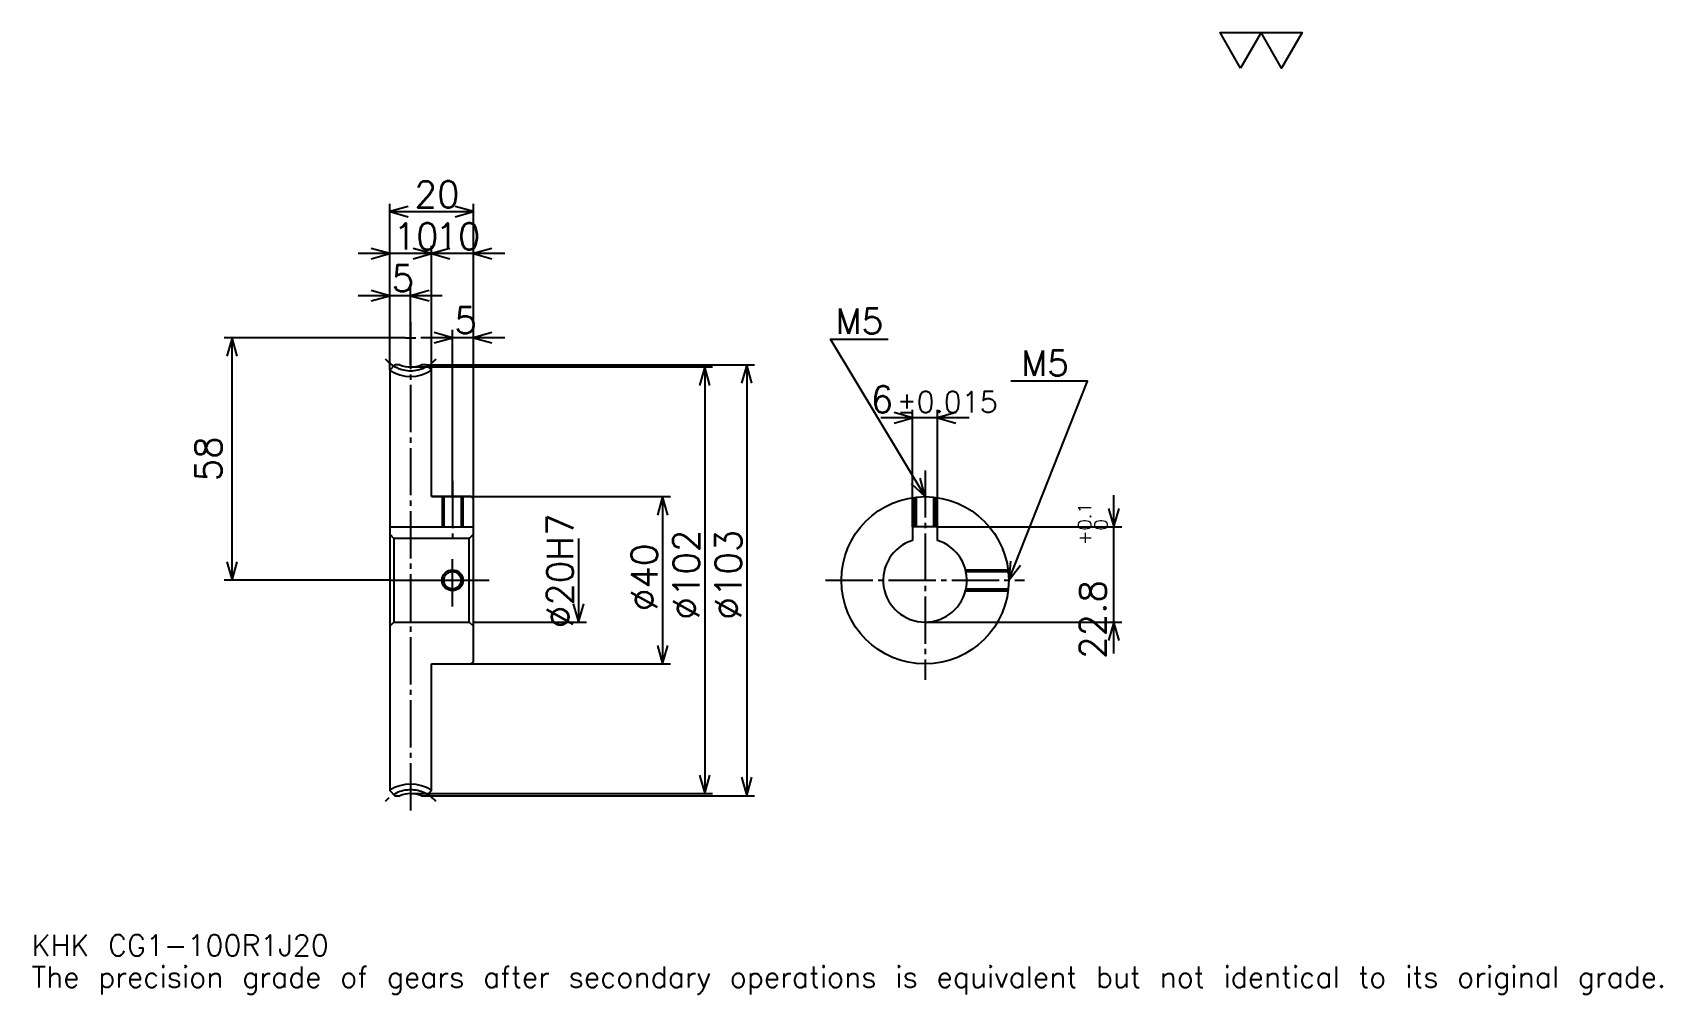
# Model space of a CAD drawing. Extents: x 13 to 402, y 5 to 235.
import ezdxf

# ---------------------------------------------------------------- set-up
doc = ezdxf.new("R2010")
doc.units = 0
doc.linetypes.add('DASHDOT', pattern=[15.073172, 11.304878, -1.256098, 1.256098, -1.256098])
doc.layers.get('0').update_dxf_attribs({"linetype": 'CONTINUOUS'})
doc.layers.add('DASHDOT', color=6, linetype='DASHDOT')
doc.styles.add('KANJI', font='TXT', dxfattribs={"bigfont": 'BIGFONT'})

msp = doc.modelspace()

# ---------------------------------------------------------------- linework, layer by layer
at = {"color": 5}
for p, q in [((98.121948, 155.128052), (98.121948, 193.658539)), ((98.121948, 191.774384), (118.121948, 191.774384)), ((118.121948, 155.128052), (118.121948, 193.658539)), ((108.121948, 155.128052), (108.121948, 183.609772)), ((115.658531, 181.725616), (90.585365, 181.725616)), ((125.658531, 181.725616), (100.585365, 181.725616)), ((110.658531, 171.676834), (90.585365, 171.676834)), ((103.121948, 155.128052), (103.121948, 173.560974)), ((101.890244, 161.628052), (58.554878, 161.628052)), ((60.439022, 103.628052), (60.439022, 161.628052)), ((125.658531, 161.628052), (105.585365, 161.628052)), ((113.121948, 155.128052), (113.121948, 163.512207)), ((98.121948, 153.871948), (98.121948, 155.128052)), ((103.121948, 154.628052), (118.121948, 154.628052)), ((106.865852, 155.128052), (118.121948, 155.128052)), ((108.121948, 153.871948), (108.121948, 155.128052)), ((113.121948, 123.628052), (113.121948, 155.128052)), ((113.121948, 123.628052), (113.121948, 155.128052)), ((118.121948, 155.128052), (185.323166, 155.128052)), ((118.121948, 123.128052), (118.121948, 155.128052)), ((118.121948, 154.628052), (175.274384, 154.628052)), ((173.390244, 154.628052), (173.390244, 52.628052)), ((183.439026, 155.128052), (183.439026, 52.128052)), ((223.048767, 116.428055), (223.048767, 144.353668)), ((229.048782, 116.428055), (229.048782, 144.353668)), ((236.585373, 142.469513), (215.512192, 142.469513)), ((108.121948, 123.628052), (118.121948, 123.628052)), ((118.121948, 123.628052), (165.225616, 123.628052)), ((163.341461, 123.628052), (163.341461, 83.628052)), ((271.170715, 86.091469), (271.170715, 123.964638)), ((143.243896, 113.628052), (143.243896, 93.628052)), ((229.048782, 116.428055), (273.054871, 116.428055)), ((98.121948, 103.628052), (58.554874, 103.628052)), ((118.121948, 93.628052), (145.128052, 93.628052)), ((226.048767, 93.628052), (273.054871, 93.628052)), ((108.121948, 83.628052), (118.121948, 83.628052)), ((118.121948, 83.628052), (165.225616, 83.628052)), ((103.121948, 52.628052), (118.121948, 52.628052)), ((106.865852, 52.128052), (118.121948, 52.128052)), ((118.121948, 52.628052), (175.274384, 52.628052)), ((118.121948, 52.128052), (185.323166, 52.128052))]:
    msp.add_line(p, q, dxfattribs=at)
at = {"color": 4}
for p, q in [((98.121948, 116.428055), (118.121948, 116.428055)), ((118.121948, 114.628052), (117.121948, 113.628052)), ((98.121948, 92.628052), (99.121948, 93.628052)), ((118.121948, 92.628052), (117.121948, 93.628052))]:
    msp.add_line(p, q, dxfattribs=at)
at = {"color": 7}
msp.add_lwpolyline([(301.463409, 226.097565), (296.564636, 234.588791), (316.15976, 234.588791), (311.260956, 226.097565), (306.362183, 234.588791), (301.463409, 226.097565)], dxfattribs=at)
at = {"color": 5}
for points in [[(102.518288, 193.030487), (98.121948, 191.774384), (102.518288, 190.518295)], [(113.725609, 190.518295), (118.121948, 191.774384), (113.725609, 193.030487)], [(93.725609, 180.469513), (98.121948, 181.725616), (93.725609, 182.98172)], [(103.725609, 180.469513), (108.121948, 181.725616), (103.725609, 182.98172)], [(112.518288, 182.98172), (108.121948, 181.725616), (112.518288, 180.469513)], [(122.518288, 182.98172), (118.121948, 181.725616), (122.518288, 180.469513)], [(93.725609, 170.420746), (98.121948, 171.676834), (93.725609, 172.932922)], [(107.518288, 172.932922), (103.121948, 171.676834), (107.518288, 170.420746)], [(61.695118, 157.23172), (60.439022, 161.628052), (59.182926, 157.23172)], [(108.725609, 160.371948), (113.121948, 161.628052), (108.725609, 162.884155)], [(122.518288, 162.884155), (118.121948, 161.628052), (122.518288, 160.371948)], [(226.048767, 123.628052), (203.439026, 161.310974), (217.256104, 161.310974)], [(174.646332, 150.23172), (173.390244, 154.628052), (172.134155, 150.23172)], [(184.695114, 150.73172), (183.439026, 155.128052), (182.182922, 150.73172)], [(246.048782, 103.628052), (264.890259, 151.262207), (246.551224, 151.262207)], [(218.652435, 141.213425), (223.048767, 142.469513), (218.652435, 143.725616)], [(233.445129, 143.725616), (229.048782, 142.469513), (233.445129, 141.213425)], [(222.709778, 126.751625), (226.048767, 123.628052), (224.863968, 128.044144)], [(164.597565, 119.231712), (163.341461, 123.628052), (162.085358, 119.231712)], [(269.914612, 120.824394), (271.170715, 116.428055), (272.426819, 120.824394)], [(59.182926, 108.024391), (60.439022, 103.628052), (61.695118, 108.024391)], [(246.497787, 108.178215), (246.048782, 103.628052), (248.833878, 107.254189)], [(141.987808, 98.024391), (143.243896, 93.628052), (144.5, 98.024391)], [(272.426819, 89.231712), (271.170715, 93.628052), (269.914612, 89.231712)], [(162.085358, 88.024391), (163.341461, 83.628052), (164.597565, 88.024391)], [(172.134155, 57.024391), (173.390244, 52.628052), (174.646332, 57.024391)], [(182.182922, 56.524391), (183.439026, 52.128052), (184.695114, 56.524391)]]:
    msp.add_lwpolyline(points, dxfattribs=at)
at = {"color": 4}
for points in [[(100.523872, 155.128052), (99.378044, 155.128052), (98.121948, 153.871948), (98.121948, 92.628052)], [(108.121948, 123.628052), (108.121948, 153.871948), (106.865852, 155.128052), (105.720024, 155.128052)], [(108.121948, 83.628052), (117.621948, 83.628052), (118.121948, 84.128052), (118.121948, 123.128052), (117.621948, 123.628052), (108.121948, 123.628052)], [(110.621948, 123.628052), (110.621948, 116.428055)], [(111.056946, 123.628052), (111.056946, 116.428055)], [(115.186951, 123.628052), (115.186951, 116.428055)], [(115.621948, 123.628052), (115.621948, 116.428055)], [(223.548767, 116.428055), (223.548767, 123.471184)], [(223.983765, 116.428055), (223.983765, 123.521164)], [(228.11377, 116.428055), (228.11377, 123.521164)], [(228.548767, 116.428055), (228.548767, 123.471184)], [(98.121948, 114.628052), (99.121948, 113.628052), (99.121948, 93.628052), (117.121948, 93.628052), (117.121948, 113.628052), (99.121948, 113.628052)], [(229.048782, 113.167442), (229.048782, 116.428055), (223.048767, 116.428055), (223.048767, 113.167442)], [(235.731232, 106.128052), (245.891907, 106.128052)], [(235.833237, 105.693054), (245.941879, 105.693054)], [(235.833237, 101.563049), (245.941879, 101.563049)], [(235.731232, 101.128052), (245.891907, 101.128052)], [(98.121948, 92.628052), (98.121948, 53.384148), (99.378044, 52.128052), (100.523872, 52.128052)], [(105.720024, 52.128052), (106.865852, 52.128052), (108.121948, 53.384148), (108.121948, 83.628052)]]:
    msp.add_lwpolyline(points, dxfattribs=at)
for centre, radius in [((226.048767, 103.628052), 20), ((113.121948, 103.628052), 2.065)]:
    msp.add_circle(centre, radius, dxfattribs=at)
at = {"color": 7}
msp.add_circle((113.121948, 103.628052), 2.5, dxfattribs=at)
at = {"color": 4}
for centre, radius, start, end in [((103.121948, 161.628052), 9.25, 237.27956006, 302.72043994), ((103.121948, 161.628052), 7, 248.21321192, 291.78678997), ((226.048767, 103.628052), 10, 107.45760275, 72.54235545), ((103.121948, 45.628052), 9.25, 57.27956006, 122.72043994), ((103.121948, 45.628052), 7, 68.21321003, 111.78678808)]:
    msp.add_arc(centre, radius, start, end, dxfattribs=at)
at = {"layer": 'DASHDOT', "color": 7}
for p, q in [((103.121948, 165.396347), (103.121948, 48.35976)), ((101.890244, 161.628052), (104.353653, 161.628052)), ((226.048767, 129.908539), (226.048767, 79.859756)), ((98.121948, 103.628052), (121.890244, 103.628052)), ((202.280487, 103.628052), (249.817078, 103.628052))]:
    msp.add_line(p, q, dxfattribs=at)
for points in [[(113.121948, 127.396347), (113.121948, 112.65976)], [(113.121948, 97.359756), (113.121948, 109.896347)], [(106.853653, 103.628052), (119.390244, 103.628052)]]:
    msp.add_lwpolyline(points, dxfattribs=at)
for centre, start, end in [((103.121948, 161.628052), 219.99999848, 320.00000152), ((103.121948, 45.628052), 39.99999848, 140.00000152)]:
    msp.add_arc(centre, 7.9, start, end, dxfattribs=at)

# ---------------------------------------------------------------- texts
at = {"color": 7, "style": 'KANJI'}
for s, height, p in [('20', 6.280488, (104.039635, 192.779266)), ('10', 6.280488, (99.039635, 182.730499)), ('10', 6.280488, (109.039627, 182.730499)), ('5', 6.280488, (98.580788, 172.681702)), ('5', 6.280488, (113.580788, 162.632935)), ('M5', 6.029269, (204.695129, 162.567078)), ('M5', 6.029269, (249.063416, 152.518295)), ('6', 6.280488, (213.08461, 143.725616)), ('%%p0.015', 5.02439, (219.301514, 143.725616)), ('KHK CG1-100R1J20', 5.02439, (12.560976, 13.817073)), ('The precision grade of gears after secondary operations is equivalent but not identical to its original grade.', 5.02439, (12.560976, 6.280488))]:
    msp.add_text(s, height=height, dxfattribs=at).set_placement(p)
for s, height, p in [('58', 6.280488, (57.926826, 127.289635)), ('0.1', 3.140244, (265.769531, 115.541641)), ('%%c20H7', 6.280488, (141.987808, 92.166161)), ('0', 3.140244, (269.663391, 115.541641)), ('%%c102', 6.280488, (172.134155, 94.207321)), ('%%c103', 6.280488, (182.182922, 94.207321)), ('+', 3.140244, (265.769531, 112.024567)), ('%%c40', 6.280488, (162.085358, 96.248474)), ('22.8', 6.280488, (269.286591, 84.840134))]:
    msp.add_text(s, height=height, rotation=90, dxfattribs=at).set_placement(p)

doc.saveas('drawing.dxf')
